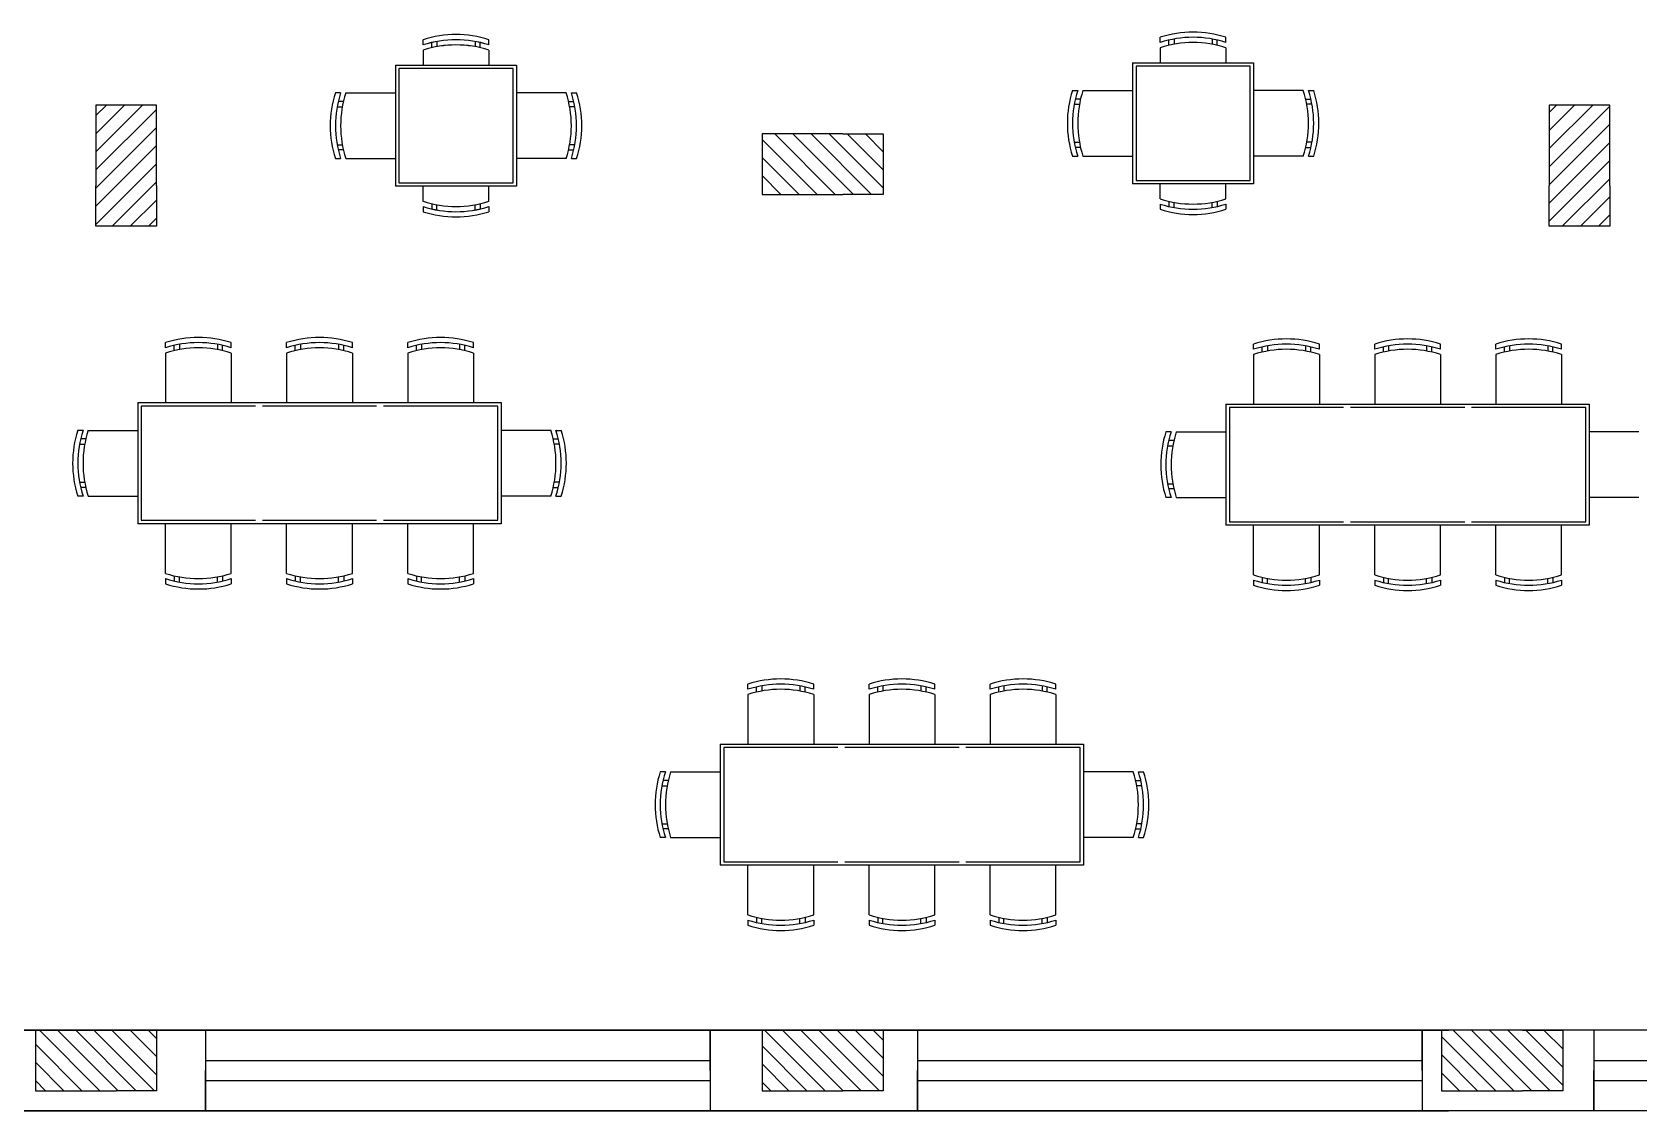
# Model space of a CAD drawing. Header units: millimetres. Extents: x 114 to 1075, y 58 to 426.
# Drawn here: x 547.5 to 555.46, y 163.3 to 168.64 of the extents above; entities that cross this region are included whole.
import ezdxf

# ---------------------------------------------------------------- set-up
doc = ezdxf.new("R2010")
doc.units = ezdxf.units.MM
for name, color, linetype in [('arredii', 80, 'Continuous'), ('mura', 7, 'Continuous'), ('pilastri', 1, 'Continuous'), ('quote', 4, 'Continuous')]:
    doc.layers.add(name, color=color, linetype=linetype)

# ---------------------------------------------------------------- blocks, each defined once
blk = doc.blocks.new('pilastro 2')
at = {"layer": 'pilastri'}
h = blk.add_hatch(dxfattribs=at)
h.set_pattern_fill('ANSI31', color=256, scale=0.02)
h.paths.add_polyline_path([(14.5809, -0.5588), (14.5809, -0.3588), (14.2809, -0.3588), (14.2809, -0.5588), (14.2809, -0.9588), (14.5809, -0.9588)])
for p, q in [((14.2809, -0.5588), (14.2809, -0.3588)), ((14.2809, -0.3588), (14.5809, -0.3588)), ((14.5809, -0.3588), (14.5809, -0.5588)), ((14.2809, -0.5588), (14.2809, -0.9588)), ((14.5809, -0.9588), (14.5809, -0.5588)), ((14.2809, -0.9588), (14.5809, -0.9588))]:
    blk.add_line(p, q, dxfattribs=at)

msp = doc.modelspace()

# ---------------------------------------------------------------- linework, layer by layer
at = {"layer": 'arredii'}
for p, q in [((549.4418, 168.5755), (549.4418, 168.6013)), ((549.4418, 168.5755), (549.4418, 168.6013)), ((549.4418, 168.5754), (549.4418, 168.6011)), ((549.7675, 168.5755), (549.7675, 168.6013)), ((549.7675, 168.5755), (549.7675, 168.6013)), ((549.7675, 168.5754), (549.7675, 168.6011)), ((553.0936, 168.5875), (553.0936, 168.6132)), ((553.1365, 168.5737), (553.1365, 168.5994)), ((553.1622, 168.6047), (553.1622, 168.579)), ((553.3507, 168.6047), (553.3507, 168.579)), ((553.3765, 168.5737), (553.3765, 168.5994)), ((553.4193, 168.5875), (553.4193, 168.6132)), ((549.4418, 168.5498), (549.4418, 168.4754)), ((549.4418, 168.5498), (549.4418, 168.4754)), ((549.4418, 168.5497), (549.4418, 168.4753)), ((549.4846, 168.5617), (549.4846, 168.5875)), ((549.4846, 168.5617), (549.4846, 168.5875)), ((549.4846, 168.5616), (549.4846, 168.5873)), ((549.5103, 168.5928), (549.5103, 168.5671)), ((549.5103, 168.5928), (549.5103, 168.5671)), ((549.5103, 168.5926), (549.5103, 168.5669)), ((549.6989, 168.5928), (549.6989, 168.5671)), ((549.6989, 168.5928), (549.6989, 168.5671)), ((549.6989, 168.5926), (549.6989, 168.5669)), ((549.7246, 168.5617), (549.7246, 168.5875)), ((549.7246, 168.5617), (549.7246, 168.5875)), ((549.7246, 168.5616), (549.7246, 168.5873)), ((549.7675, 168.5498), (549.7675, 168.4754)), ((549.7675, 168.5498), (549.7675, 168.4754)), ((549.7675, 168.5497), (549.7675, 168.4753)), ((553.0936, 168.5618), (553.0936, 168.4873)), ((553.4193, 168.5618), (553.4193, 168.4873)), ((549.3046, 168.4754), (549.3046, 167.8754)), ((549.3046, 168.4754), (549.9046, 168.4754)), ((549.3046, 168.4753), (549.3046, 167.8753)), ((549.3046, 168.4753), (549.9046, 168.4753)), ((549.3046, 168.4753), (549.3046, 167.8753)), ((549.3046, 168.4753), (549.9046, 168.4753)), ((549.3218, 168.4582), (549.3218, 167.8925)), ((549.8875, 168.4582), (549.3218, 168.4582)), ((549.3218, 168.4581), (549.3218, 167.8924)), ((549.8875, 168.4581), (549.3218, 168.4581)), ((549.3218, 168.4581), (549.3218, 167.8924)), ((549.8875, 168.4581), (549.3218, 168.4581)), ((549.8875, 167.8925), (549.8875, 168.4582)), ((549.8875, 167.8924), (549.8875, 168.4581)), ((549.8875, 167.8924), (549.8875, 168.4581)), ((549.9046, 168.4754), (549.9046, 167.8754)), ((549.9046, 168.4753), (549.9046, 167.8753)), ((549.9046, 168.4753), (549.9046, 167.8753)), ((552.9565, 168.4873), (552.9565, 167.8873)), ((552.9565, 168.4873), (553.5565, 168.4873)), ((552.9736, 168.4702), (552.9736, 167.9045)), ((553.5393, 168.4702), (552.9736, 168.4702)), ((553.5393, 167.9045), (553.5393, 168.4702)), ((553.5565, 168.4873), (553.5565, 167.8873)), ((549.0468, 168.2954), (549.0211, 168.2954)), ((549.0468, 168.2953), (549.0211, 168.2953)), ((549.0468, 168.2953), (549.0211, 168.2953)), ((549.0588, 168.3382), (549.3046, 168.3382)), ((549.0588, 168.3381), (549.3046, 168.3381)), ((549.0588, 168.3381), (549.3046, 168.3381)), ((550.1505, 168.3382), (549.9046, 168.3382)), ((550.1505, 168.3381), (549.9046, 168.3381)), ((550.1505, 168.3381), (549.9046, 168.3381)), ((550.1624, 168.2954), (550.1881, 168.2954)), ((550.1624, 168.2953), (550.1881, 168.2953)), ((550.1624, 168.2953), (550.1881, 168.2953)), ((550.1762, 168.3382), (550.2019, 168.3382)), ((550.1762, 168.3381), (550.2019, 168.3381)), ((550.1762, 168.3381), (550.2019, 168.3381)), ((552.6592, 168.3502), (552.6849, 168.3502)), ((552.6676, 168.2816), (552.6933, 168.2816)), ((552.6987, 168.3073), (552.673, 168.3073)), ((552.7106, 168.3502), (552.9565, 168.3502)), ((553.8023, 168.3502), (553.5565, 168.3502)), ((553.8142, 168.3073), (553.84, 168.3073)), ((553.8453, 168.2816), (553.8196, 168.2816)), ((553.828, 168.3502), (553.8538, 168.3502)), ((549.0158, 168.2697), (549.0415, 168.2697)), ((549.0158, 168.2695), (549.0415, 168.2695)), ((549.0158, 168.2695), (549.0415, 168.2695)), ((550.1935, 168.2697), (550.1677, 168.2697)), ((550.1935, 168.2695), (550.1677, 168.2695)), ((550.1935, 168.2695), (550.1677, 168.2695)), ((549.0158, 168.0811), (549.0415, 168.0811)), ((549.0158, 168.081), (549.0415, 168.081)), ((549.0158, 168.081), (549.0415, 168.081)), ((549.0468, 168.0554), (549.0211, 168.0554)), ((549.0468, 168.0553), (549.0211, 168.0553)), ((549.0468, 168.0553), (549.0211, 168.0553)), ((550.1624, 168.0554), (550.1881, 168.0554)), ((550.1624, 168.0553), (550.1881, 168.0553)), ((550.1624, 168.0553), (550.1881, 168.0553)), ((550.1935, 168.0811), (550.1677, 168.0811)), ((550.1935, 168.081), (550.1677, 168.081)), ((550.1935, 168.081), (550.1677, 168.081)), ((552.6676, 168.0931), (552.6933, 168.0931)), ((552.6987, 168.0673), (552.673, 168.0673)), ((553.8142, 168.0673), (553.84, 168.0673)), ((553.8453, 168.0931), (553.8196, 168.0931)), ((549.0073, 168.0125), (549.033, 168.0125)), ((549.0073, 168.0124), (549.033, 168.0124)), ((549.0073, 168.0124), (549.033, 168.0124)), ((549.0588, 168.0125), (549.3046, 168.0125)), ((549.0588, 168.0124), (549.3046, 168.0124)), ((549.0588, 168.0124), (549.3046, 168.0124)), ((550.1505, 168.0125), (549.9046, 168.0125)), ((550.1505, 168.0124), (549.9046, 168.0124)), ((550.1505, 168.0124), (549.9046, 168.0124)), ((550.1762, 168.0125), (550.2019, 168.0125)), ((550.1762, 168.0124), (550.2019, 168.0124)), ((550.1762, 168.0124), (550.2019, 168.0124)), ((552.6592, 168.0245), (552.6849, 168.0245)), ((552.7106, 168.0245), (552.9565, 168.0245)), ((553.8023, 168.0245), (553.5565, 168.0245)), ((553.828, 168.0245), (553.8538, 168.0245)), ((549.3218, 167.8925), (549.8875, 167.8925)), ((549.3218, 167.8924), (549.8875, 167.8924)), ((549.3218, 167.8924), (549.8875, 167.8924)), ((553.5565, 167.8873), (552.9565, 167.8873)), ((552.9736, 167.9045), (553.5393, 167.9045)), ((553.0936, 167.8129), (553.0936, 167.8873)), ((553.4193, 167.8129), (553.4193, 167.8873)), ((549.9046, 167.8754), (549.3046, 167.8754)), ((549.9046, 167.8753), (549.3046, 167.8753)), ((549.9046, 167.8753), (549.3046, 167.8753)), ((549.4418, 167.8009), (549.4418, 167.8754)), ((549.4418, 167.8008), (549.4418, 167.8753)), ((549.4418, 167.8008), (549.4418, 167.8753)), ((549.7675, 167.8009), (549.7675, 167.8754)), ((549.7675, 167.8008), (549.7675, 167.8753)), ((549.7675, 167.8008), (549.7675, 167.8753)), ((553.1365, 167.801), (553.1365, 167.7753)), ((553.3765, 167.801), (553.3765, 167.7753)), ((549.4418, 167.7752), (549.4418, 167.7495)), ((549.4418, 167.7751), (549.4418, 167.7494)), ((549.4418, 167.7751), (549.4418, 167.7494)), ((549.4846, 167.789), (549.4846, 167.7633)), ((549.4846, 167.7889), (549.4846, 167.7632)), ((549.4846, 167.7889), (549.4846, 167.7632)), ((549.5103, 167.758), (549.5103, 167.7837)), ((549.5103, 167.7579), (549.5103, 167.7836)), ((549.5103, 167.7579), (549.5103, 167.7836)), ((549.6989, 167.758), (549.6989, 167.7837)), ((549.6989, 167.7579), (549.6989, 167.7836)), ((549.6989, 167.7579), (549.6989, 167.7836)), ((549.7246, 167.789), (549.7246, 167.7633)), ((549.7246, 167.7889), (549.7246, 167.7632)), ((549.7246, 167.7889), (549.7246, 167.7632)), ((549.7675, 167.7752), (549.7675, 167.7495)), ((549.7675, 167.7751), (549.7675, 167.7494)), ((549.7675, 167.7751), (549.7675, 167.7494)), ((553.0936, 167.7872), (553.0936, 167.7615)), ((553.1622, 167.7699), (553.1622, 167.7957)), ((553.3507, 167.7699), (553.3507, 167.7957)), ((553.4193, 167.7872), (553.4193, 167.7615)), ((548.1656, 167.0752), (548.1656, 167.1009)), ((548.2085, 167.0614), (548.2085, 167.0871)), ((548.2342, 167.0924), (548.2342, 167.0667)), ((548.4227, 167.0924), (548.4227, 167.0667)), ((548.4485, 167.0614), (548.4485, 167.0871)), ((548.4913, 167.0752), (548.4913, 167.1009)), ((548.7656, 167.0752), (548.7656, 167.1009)), ((548.8085, 167.0614), (548.8085, 167.0871)), ((548.8342, 167.0924), (548.8342, 167.0667)), ((549.0227, 167.0924), (549.0227, 167.0667)), ((549.0485, 167.0614), (549.0485, 167.0871)), ((549.0913, 167.0752), (549.0913, 167.1009)), ((549.3656, 167.0752), (549.3656, 167.1009)), ((549.4085, 167.0614), (549.4085, 167.0871)), ((549.4342, 167.0924), (549.4342, 167.0667)), ((549.6227, 167.0924), (549.6227, 167.0667)), ((549.6485, 167.0614), (549.6485, 167.0871)), ((549.6913, 167.0752), (549.6913, 167.1009)), ((553.5562, 167.0677), (553.5562, 167.0934)), ((553.6247, 167.0849), (553.6247, 167.0592)), ((553.8133, 167.0849), (553.8133, 167.0592)), ((553.8819, 167.0677), (553.8819, 167.0934)), ((554.1562, 167.0677), (554.1562, 167.0934)), ((554.2247, 167.0849), (554.2247, 167.0592)), ((554.4133, 167.0849), (554.4133, 167.0592)), ((554.4819, 167.0677), (554.4819, 167.0934)), ((554.7562, 167.0677), (554.7562, 167.0934)), ((554.8247, 167.0849), (554.8247, 167.0592)), ((555.0133, 167.0849), (555.0133, 167.0592)), ((555.0819, 167.0677), (555.0819, 167.0934)), ((548.1656, 167.0494), (548.1656, 166.8036)), ((548.4913, 167.0494), (548.4913, 166.8036)), ((548.7656, 167.0494), (548.7656, 166.8036)), ((549.0913, 167.0494), (549.0913, 166.8036)), ((549.3656, 167.0494), (549.3656, 166.8036)), ((549.6913, 167.0494), (549.6913, 166.8036)), ((553.5562, 167.042), (553.5562, 166.7961)), ((553.599, 167.0539), (553.599, 167.0796)), ((553.839, 167.0539), (553.839, 167.0796)), ((553.8819, 167.042), (553.8819, 166.7961)), ((554.1562, 167.042), (554.1562, 166.7961)), ((554.199, 167.0539), (554.199, 167.0796)), ((554.439, 167.0539), (554.439, 167.0796)), ((554.4819, 167.042), (554.4819, 166.7961)), ((554.7562, 167.042), (554.7562, 166.7961)), ((554.799, 167.0539), (554.799, 167.0796)), ((555.039, 167.0539), (555.039, 167.0796)), ((555.0819, 167.042), (555.0819, 166.7961)), ((548.0285, 166.8036), (548.0285, 166.2036)), ((548.0285, 166.8036), (548.6285, 166.8036)), ((548.0456, 166.7864), (548.0456, 166.2207)), ((548.6113, 166.7864), (548.0456, 166.7864)), ((548.6285, 166.8036), (549.2285, 166.8036)), ((549.2113, 166.7864), (548.6456, 166.7864)), ((549.2285, 166.8036), (549.8285, 166.8036)), ((549.8113, 166.7864), (549.2456, 166.7864)), ((549.8113, 166.2207), (549.8113, 166.7864)), ((549.8285, 166.8036), (549.8285, 166.2036)), ((553.419, 166.7961), (553.419, 166.1961)), ((553.419, 166.7961), (554.019, 166.7961)), ((553.4362, 166.779), (553.4362, 166.2133)), ((554.0019, 166.779), (553.4362, 166.779)), ((554.019, 166.7961), (554.619, 166.7961)), ((554.6019, 166.779), (554.0362, 166.779)), ((554.619, 166.7961), (555.219, 166.7961)), ((555.2019, 166.779), (554.6362, 166.779)), ((555.2019, 166.2133), (555.2019, 166.779)), ((555.219, 166.7961), (555.219, 166.1961)), ((547.7569, 166.6664), (547.7312, 166.6664)), ((547.7707, 166.6236), (547.745, 166.6236)), ((547.7826, 166.6664), (548.0285, 166.6664)), ((550.0743, 166.6664), (549.8285, 166.6664)), ((550.0862, 166.6236), (550.112, 166.6236)), ((550.1, 166.6664), (550.1258, 166.6664)), ((553.1474, 166.659), (553.1217, 166.659)), ((553.1612, 166.6161), (553.1355, 166.6161)), ((553.1731, 166.659), (553.419, 166.659)), ((555.4649, 166.659), (555.219, 166.659)), ((547.7396, 166.5979), (547.7654, 166.5979)), ((550.1173, 166.5979), (550.0916, 166.5979)), ((553.1302, 166.5904), (553.1559, 166.5904)), ((547.7396, 166.4093), (547.7654, 166.4093)), ((547.7707, 166.3836), (547.745, 166.3836)), ((550.0862, 166.3836), (550.112, 166.3836)), ((550.1173, 166.4093), (550.0916, 166.4093)), ((553.1302, 166.4018), (553.1559, 166.4018)), ((553.1612, 166.3761), (553.1355, 166.3761)), ((547.7569, 166.3407), (547.7312, 166.3407)), ((547.7826, 166.3407), (548.0285, 166.3407)), ((550.0743, 166.3407), (549.8285, 166.3407)), ((550.1, 166.3407), (550.1258, 166.3407)), ((553.1474, 166.3333), (553.1217, 166.3333)), ((553.1731, 166.3333), (553.419, 166.3333)), ((555.4649, 166.3333), (555.219, 166.3333)), ((548.0456, 166.2207), (548.6113, 166.2207)), ((548.6456, 166.2207), (549.2113, 166.2207)), ((549.2456, 166.2207), (549.8113, 166.2207)), ((553.4362, 166.2133), (554.0019, 166.2133)), ((554.0362, 166.2133), (554.6019, 166.2133)), ((554.6362, 166.2133), (555.2019, 166.2133)), ((548.6285, 166.2036), (548.0285, 166.2036)), ((548.1656, 165.9577), (548.1656, 166.2036)), ((548.4913, 165.9577), (548.4913, 166.2036)), ((549.2285, 166.2036), (548.6285, 166.2036)), ((548.7656, 165.9577), (548.7656, 166.2036)), ((549.0913, 165.9577), (549.0913, 166.2036)), ((549.8285, 166.2036), (549.2285, 166.2036)), ((549.3656, 165.9577), (549.3656, 166.2036)), ((549.6913, 165.9577), (549.6913, 166.2036)), ((554.019, 166.1961), (553.419, 166.1961)), ((553.5562, 165.9503), (553.5562, 166.1961)), ((553.8819, 165.9503), (553.8819, 166.1961)), ((554.619, 166.1961), (554.019, 166.1961)), ((554.1562, 165.9503), (554.1562, 166.1961)), ((554.4819, 165.9503), (554.4819, 166.1961)), ((555.219, 166.1961), (554.619, 166.1961)), ((554.7562, 165.9503), (554.7562, 166.1961)), ((555.0819, 165.9503), (555.0819, 166.1961)), ((548.1656, 165.932), (548.1656, 165.9063)), ((548.2085, 165.9458), (548.2085, 165.9201)), ((548.2342, 165.9148), (548.2342, 165.9405)), ((548.4227, 165.9148), (548.4227, 165.9405)), ((548.4485, 165.9458), (548.4485, 165.9201)), ((548.4913, 165.932), (548.4913, 165.9063)), ((548.7656, 165.932), (548.7656, 165.9063)), ((548.8085, 165.9458), (548.8085, 165.9201)), ((548.8342, 165.9148), (548.8342, 165.9405)), ((549.0227, 165.9148), (549.0227, 165.9405)), ((549.0485, 165.9458), (549.0485, 165.9201)), ((549.0913, 165.932), (549.0913, 165.9063)), ((549.3656, 165.932), (549.3656, 165.9063)), ((549.4085, 165.9458), (549.4085, 165.9201)), ((549.4342, 165.9148), (549.4342, 165.9405)), ((549.6227, 165.9148), (549.6227, 165.9405)), ((549.6485, 165.9458), (549.6485, 165.9201)), ((549.6913, 165.932), (549.6913, 165.9063)), ((553.5562, 165.9245), (553.5562, 165.8988)), ((553.599, 165.9383), (553.599, 165.9126)), ((553.6247, 165.9073), (553.6247, 165.933)), ((553.8133, 165.9073), (553.8133, 165.933)), ((553.839, 165.9383), (553.839, 165.9126)), ((553.8819, 165.9245), (553.8819, 165.8988)), ((554.1562, 165.9245), (554.1562, 165.8988)), ((554.199, 165.9383), (554.199, 165.9126)), ((554.2247, 165.9073), (554.2247, 165.933)), ((554.4133, 165.9073), (554.4133, 165.933)), ((554.439, 165.9383), (554.439, 165.9126)), ((554.4819, 165.9245), (554.4819, 165.8988)), ((554.7562, 165.9245), (554.7562, 165.8988)), ((554.799, 165.9383), (554.799, 165.9126)), ((554.8247, 165.9073), (554.8247, 165.933)), ((555.0133, 165.9073), (555.0133, 165.933)), ((555.039, 165.9383), (555.039, 165.9126)), ((555.0819, 165.9245), (555.0819, 165.8988)), ((551.051, 165.3835), (551.051, 165.4092)), ((551.051, 165.3578), (551.051, 165.1119)), ((551.0939, 165.3697), (551.0939, 165.3954)), ((551.1196, 165.4007), (551.1196, 165.375)), ((551.3081, 165.4007), (551.3081, 165.375)), ((551.3339, 165.3697), (551.3339, 165.3954)), ((551.3767, 165.3835), (551.3767, 165.4092)), ((551.3767, 165.3578), (551.3767, 165.1119)), ((551.651, 165.3835), (551.651, 165.4092)), ((551.651, 165.3578), (551.651, 165.1119)), ((551.6939, 165.3697), (551.6939, 165.3954)), ((551.7196, 165.4007), (551.7196, 165.375)), ((551.9081, 165.4007), (551.9081, 165.375)), ((551.9339, 165.3697), (551.9339, 165.3954)), ((551.9767, 165.3835), (551.9767, 165.4092)), ((551.9767, 165.3578), (551.9767, 165.1119)), ((552.251, 165.3835), (552.251, 165.4092)), ((552.251, 165.3578), (552.251, 165.1119)), ((552.2939, 165.3697), (552.2939, 165.3954)), ((552.3196, 165.4007), (552.3196, 165.375)), ((552.5081, 165.4007), (552.5081, 165.375)), ((552.5339, 165.3697), (552.5339, 165.3954)), ((552.5767, 165.3835), (552.5767, 165.4092)), ((552.5767, 165.3578), (552.5767, 165.1119)), ((550.9139, 165.1119), (550.9139, 164.5119)), ((550.9139, 165.1119), (551.5139, 165.1119)), ((550.931, 165.0947), (550.931, 164.529)), ((551.4967, 165.0947), (550.931, 165.0947)), ((551.5139, 165.1119), (552.1139, 165.1119)), ((552.0967, 165.0947), (551.531, 165.0947)), ((552.1139, 165.1119), (552.7139, 165.1119)), ((552.6967, 165.0947), (552.131, 165.0947)), ((552.6967, 164.529), (552.6967, 165.0947)), ((552.7139, 165.1119), (552.7139, 164.5119)), ((550.6423, 164.9747), (550.6166, 164.9747)), ((550.668, 164.9747), (550.9139, 164.9747)), ((552.9597, 164.9747), (552.7139, 164.9747)), ((552.9854, 164.9747), (553.0112, 164.9747)), ((550.625, 164.9062), (550.6508, 164.9062)), ((550.6561, 164.9319), (550.6304, 164.9319)), ((552.9716, 164.9319), (552.9974, 164.9319)), ((553.0027, 164.9062), (552.977, 164.9062)), ((550.625, 164.7176), (550.6508, 164.7176)), ((553.0027, 164.7176), (552.977, 164.7176)), ((550.6423, 164.649), (550.6166, 164.649)), ((550.6561, 164.6919), (550.6304, 164.6919)), ((550.668, 164.649), (550.9139, 164.649)), ((552.9597, 164.649), (552.7139, 164.649)), ((552.9716, 164.6919), (552.9974, 164.6919)), ((552.9854, 164.649), (553.0112, 164.649)), ((551.5139, 164.5119), (550.9139, 164.5119)), ((550.931, 164.529), (551.4967, 164.529)), ((551.051, 164.266), (551.051, 164.5119)), ((551.3767, 164.266), (551.3767, 164.5119)), ((552.1139, 164.5119), (551.5139, 164.5119)), ((551.531, 164.529), (552.0967, 164.529)), ((551.651, 164.266), (551.651, 164.5119)), ((551.9767, 164.266), (551.9767, 164.5119)), ((552.7139, 164.5119), (552.1139, 164.5119)), ((552.131, 164.529), (552.6967, 164.529)), ((552.251, 164.266), (552.251, 164.5119)), ((552.5767, 164.266), (552.5767, 164.5119)), ((551.051, 164.2403), (551.051, 164.2146)), ((551.0939, 164.2541), (551.0939, 164.2284)), ((551.1196, 164.2231), (551.1196, 164.2488)), ((551.3081, 164.2231), (551.3081, 164.2488)), ((551.3339, 164.2541), (551.3339, 164.2284)), ((551.3767, 164.2403), (551.3767, 164.2146)), ((551.651, 164.2403), (551.651, 164.2146)), ((551.6939, 164.2541), (551.6939, 164.2284)), ((551.7196, 164.2231), (551.7196, 164.2488)), ((551.9081, 164.2231), (551.9081, 164.2488)), ((551.9339, 164.2541), (551.9339, 164.2284)), ((551.9767, 164.2403), (551.9767, 164.2146)), ((552.251, 164.2403), (552.251, 164.2146)), ((552.2939, 164.2541), (552.2939, 164.2284)), ((552.3196, 164.2231), (552.3196, 164.2488)), ((552.5081, 164.2231), (552.5081, 164.2488)), ((552.5339, 164.2541), (552.5339, 164.2284)), ((552.5767, 164.2403), (552.5767, 164.2146))]:
    msp.add_line(p, q, dxfattribs=at)
for centre, start, end in [((549.6046, 168.0984), 72.05475, 107.94525), ((549.6046, 168.0984), 72.05475, 107.94525), ((549.6046, 168.0983), 72.05475, 107.94525), ((549.6046, 168.0727), 72.05475, 107.94525), ((549.6046, 168.0727), 72.05475, 107.94525), ((549.6046, 168.0726), 72.05475, 107.94525), ((553.2565, 168.1104), 72.05475, 107.94525), ((553.2565, 168.0846), 72.05475, 107.94525), ((549.6046, 168.047), 72.05475, 107.94525), ((549.6046, 168.047), 72.05475, 107.94525), ((549.6046, 168.0468), 72.05475, 107.94525), ((553.2565, 168.0589), 72.05475, 107.94525), ((549.5102, 168.1754), 162.05475, 197.94525), ((549.5102, 168.1753), 162.05475, 197.94525), ((549.5102, 168.1753), 162.05475, 197.94525), ((549.5359, 168.1754), 162.05475, 197.94525), ((549.5359, 168.1753), 162.05475, 197.94525), ((549.5359, 168.1753), 162.05475, 197.94525), ((549.5616, 168.1754), 162.05475, 197.94525), ((549.5616, 168.1753), 162.05475, 197.94525), ((549.5616, 168.1753), 162.05475, 197.94525), ((549.6476, 168.1754), 342.05475, 17.94525), ((549.6476, 168.1753), 342.05475, 17.94525), ((549.6476, 168.1753), 342.05475, 17.94525), ((549.6734, 168.1754), 342.05475, 17.94525), ((549.6734, 168.1753), 342.05475, 17.94525), ((549.6734, 168.1753), 342.05475, 17.94525), ((549.6991, 168.1754), 342.05475, 17.94525), ((549.6991, 168.1753), 342.05475, 17.94525), ((549.6991, 168.1753), 342.05475, 17.94525), ((553.162, 168.1873), 162.05475, 197.94525), ((553.1877, 168.1873), 162.05475, 197.94525), ((553.2134, 168.1873), 162.05475, 197.94525), ((553.2995, 168.1873), 342.05475, 17.94525), ((553.3252, 168.1873), 342.05475, 17.94525), ((553.3509, 168.1873), 342.05475, 17.94525), ((549.6046, 168.3038), 252.05475, 287.94525), ((549.6046, 168.3037), 252.05475, 287.94525), ((549.6046, 168.3037), 252.05475, 287.94525), ((553.2565, 168.3158), 252.05475, 287.94525), ((549.6046, 168.2781), 252.05475, 287.94525), ((549.6046, 168.278), 252.05475, 287.94525), ((549.6046, 168.278), 252.05475, 287.94525), ((549.6046, 168.2524), 252.05475, 287.94525), ((549.6046, 168.2522), 252.05475, 287.94525), ((549.6046, 168.2522), 252.05475, 287.94525), ((553.2565, 168.29), 252.05475, 287.94525), ((553.2565, 168.2643), 252.05475, 287.94525), ((548.3285, 166.598), 72.05475, 107.94525), ((548.3285, 166.5723), 72.05475, 107.94525), ((548.9285, 166.598), 72.05475, 107.94525), ((548.9285, 166.5723), 72.05475, 107.94525), ((549.5285, 166.598), 72.05475, 107.94525), ((549.5285, 166.5723), 72.05475, 107.94525), ((553.719, 166.5906), 72.05475, 107.94525), ((553.719, 166.5649), 72.05475, 107.94525), ((554.319, 166.5906), 72.05475, 107.94525), ((554.319, 166.5649), 72.05475, 107.94525), ((554.919, 166.5906), 72.05475, 107.94525), ((554.919, 166.5649), 72.05475, 107.94525), ((548.3285, 166.5466), 72.05475, 107.94525), ((548.9285, 166.5466), 72.05475, 107.94525), ((549.5285, 166.5466), 72.05475, 107.94525), ((553.719, 166.5391), 72.05475, 107.94525), ((554.319, 166.5391), 72.05475, 107.94525), ((554.919, 166.5391), 72.05475, 107.94525), ((548.234, 166.5036), 162.05475, 197.94525), ((548.2597, 166.5036), 162.05475, 197.94525), ((548.2854, 166.5036), 162.05475, 197.94525), ((549.5715, 166.5036), 342.05475, 17.94525), ((549.5972, 166.5036), 342.05475, 17.94525), ((549.6229, 166.5036), 342.05475, 17.94525), ((553.6246, 166.4961), 162.05475, 197.94525), ((553.6503, 166.4961), 162.05475, 197.94525), ((553.676, 166.4961), 162.05475, 197.94525), ((548.3285, 166.4606), 252.05475, 287.94525), ((548.3285, 166.4348), 252.05475, 287.94525), ((548.3285, 166.4091), 252.05475, 287.94525), ((548.9285, 166.4606), 252.05475, 287.94525), ((548.9285, 166.4348), 252.05475, 287.94525), ((548.9285, 166.4091), 252.05475, 287.94525), ((549.5285, 166.4606), 252.05475, 287.94525), ((549.5285, 166.4348), 252.05475, 287.94525), ((549.5285, 166.4091), 252.05475, 287.94525), ((553.719, 166.4531), 252.05475, 287.94525), ((553.719, 166.4274), 252.05475, 287.94525), ((553.719, 166.4017), 252.05475, 287.94525), ((554.319, 166.4531), 252.05475, 287.94525), ((554.319, 166.4274), 252.05475, 287.94525), ((554.319, 166.4017), 252.05475, 287.94525), ((554.919, 166.4531), 252.05475, 287.94525), ((554.919, 166.4274), 252.05475, 287.94525), ((554.919, 166.4017), 252.05475, 287.94525), ((551.2139, 164.9063), 72.05475, 107.94525), ((551.8139, 164.9063), 72.05475, 107.94525), ((552.4139, 164.9063), 72.05475, 107.94525), ((551.2139, 164.8806), 72.05475, 107.94525), ((551.2139, 164.8549), 72.05475, 107.94525), ((551.8139, 164.8806), 72.05475, 107.94525), ((551.8139, 164.8549), 72.05475, 107.94525), ((552.4139, 164.8806), 72.05475, 107.94525), ((552.4139, 164.8549), 72.05475, 107.94525), ((551.1194, 164.8119), 162.05475, 197.94525), ((551.1451, 164.8119), 162.05475, 197.94525), ((551.1708, 164.8119), 162.05475, 197.94525), ((552.4569, 164.8119), 342.05475, 17.94525), ((552.4826, 164.8119), 342.05475, 17.94525), ((552.5083, 164.8119), 342.05475, 17.94525), ((551.2139, 164.7689), 252.05475, 287.94525), ((551.2139, 164.7432), 252.05475, 287.94525), ((551.8139, 164.7689), 252.05475, 287.94525), ((551.8139, 164.7432), 252.05475, 287.94525), ((552.4139, 164.7689), 252.05475, 287.94525), ((552.4139, 164.7432), 252.05475, 287.94525), ((551.2139, 164.7175), 252.05475, 287.94525), ((551.8139, 164.7175), 252.05475, 287.94525), ((552.4139, 164.7175), 252.05475, 287.94525)]:
    msp.add_arc(centre, 0.5286, start, end, dxfattribs=at)
at = {"layer": 'mura'}
for p, q in [((565.121, 163.6954), (540.921, 163.6954)), ((540.921, 163.6954), (552.521, 163.6954)), ((548.3637, 163.6954), (548.3637, 163.2954)), ((550.8637, 163.4954), (550.8637, 163.6954)), ((550.8637, 163.6954), (550.8637, 163.2954)), ((551.8905, 163.6954), (551.8905, 163.2954)), ((552.521, 163.6954), (554.521, 163.6954)), ((554.3905, 163.4954), (554.3905, 163.6954)), ((554.3905, 163.6954), (554.3905, 163.2954)), ((555.2414, 163.6954), (555.2414, 163.2954)), ((548.3637, 163.5454), (550.8637, 163.5454)), ((551.8905, 163.5454), (554.3905, 163.5454)), ((555.2414, 163.5454), (557.7414, 163.5454)), ((548.3637, 163.2954), (548.3637, 163.4954)), ((548.3637, 163.4454), (550.8637, 163.4454)), ((551.8905, 163.2954), (551.8905, 163.4954)), ((551.8905, 163.4454), (554.3905, 163.4454)), ((555.2414, 163.2954), (555.2414, 163.4954)), ((555.2414, 163.4454), (557.7414, 163.4454)), ((565.521, 163.2954), (540.521, 163.2954)), ((540.521, 163.2954), (552.521, 163.2954)), ((552.521, 163.2954), (554.521, 163.2954))]:
    msp.add_line(p, q, dxfattribs=at)
at = {"layer": 'quote', "color": 3}
msp.add_line((549.033, 168.3382), (549.0073, 168.3381), dxfattribs=at)

# ---------------------------------------------------------------- block references
at = {"layer": 'pilastri'}
for p, rotation in [((562.402, 167.3182), 180), ((569.602, 167.3182), 180), ((552.0798, 182.4155), 270), ((548.4798, 177.9763), 270), ((552.0798, 177.9763), 270), ((555.4464, 177.9763), 270)]:
    msp.add_blockref('pilastro 2', p, dxfattribs=dict(at, rotation=rotation))

doc.saveas('drawing.dxf')
